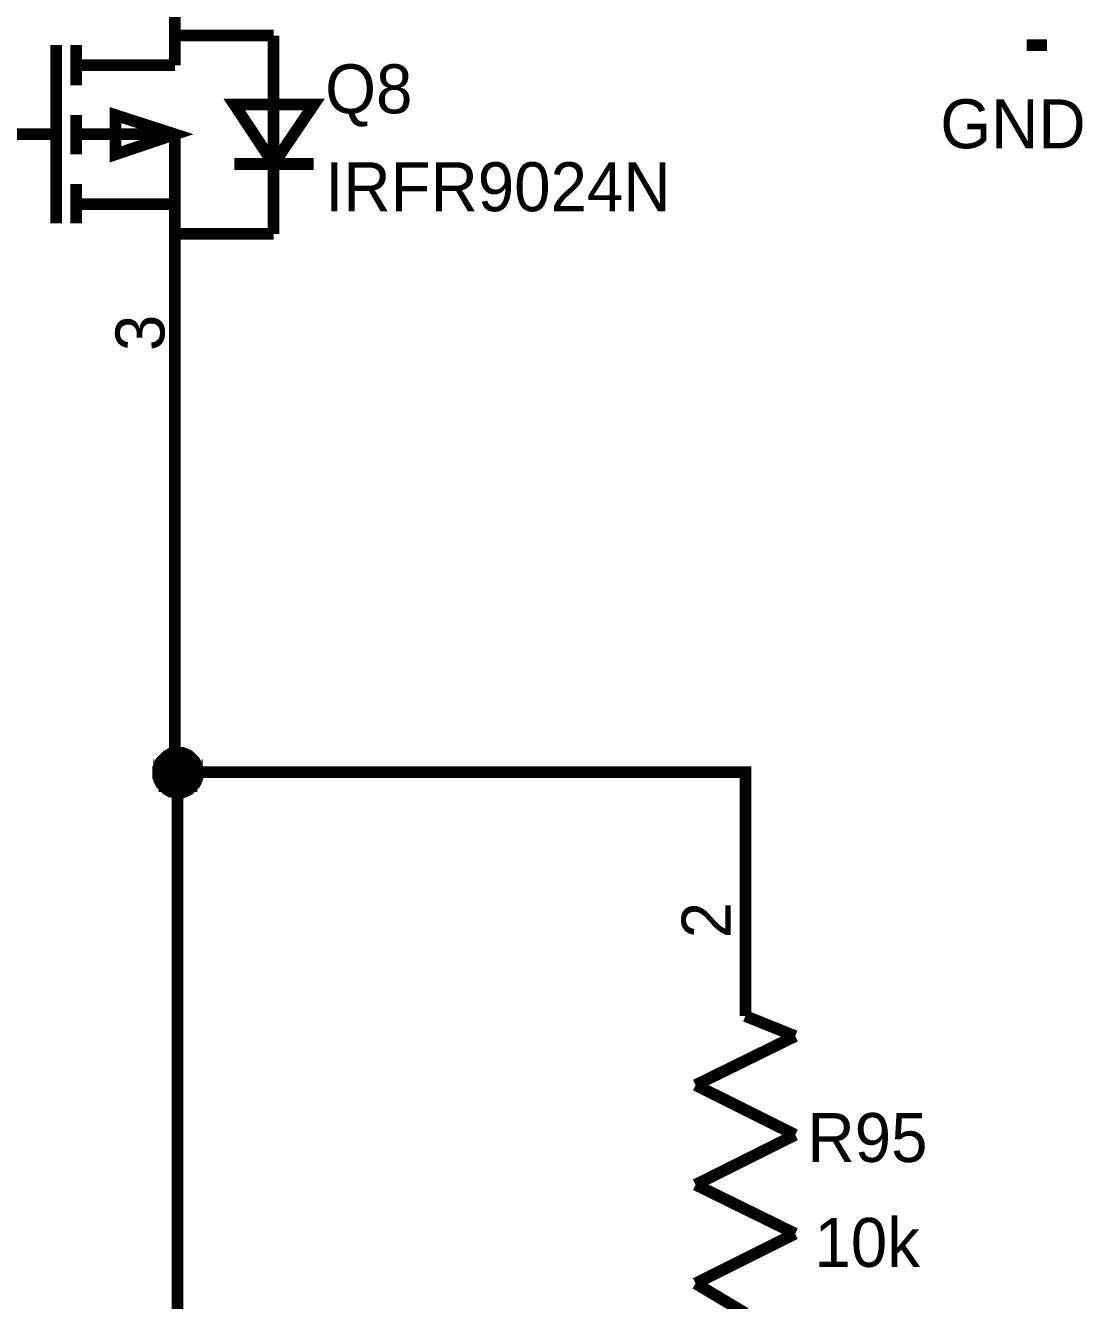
# Model space of a CAD drawing. Header units: millimetres. Extents: x 0 to 800, y 0 to 567.
# Drawn here: x 380.99 to 408.09, y 284.05 to 316.73 of the extents above; entities that cross this region are included whole.
import ezdxf

# ---------------------------------------------------------------- set-up
doc = ezdxf.new("R2010")
doc.units = ezdxf.units.MM
doc.layers.add('Sheet', color=255, linetype='Continuous')

msp = doc.modelspace()

# ---------------------------------------------------------------- linework, layer by layer
at = {"layer": 'Sheet'}
for points, const_width in [([(384.819, 316.472), (384.819, 321.557)], 0.3), ([(381.772, 316.226), (381.772, 311.656)], 0.3), ([(382.287, 316.226), (382.287, 315.195)], 0.3), ([(384.819, 315.711), (384.819, 316.472)], 0.3), ([(384.819, 316.472), (387.35, 316.472)], 0.3), ([(387.35, 311.388), (387.35, 316.472)], 0.3), ([(406.658, 316.226), (407.173, 316.226)], 0.3), ([(384.819, 315.711), (382.287, 315.711)], 0.3), ([(382.287, 313.426), (382.287, 314.434)], 0.3), ([(379.734, 313.941), (381.772, 313.941)], 0.3), ([(384.819, 313.941), (382.287, 313.941)], 0.3), ([(384.819, 313.941), (384.819, 311.388)], 0.3), ([(386.342, 313.18), (388.38, 313.18)], 0.3), ([(386.342, 313.18), (388.38, 313.18)], 0.3), ([(382.287, 311.656), (382.287, 312.664)], 0.3), ([(384.819, 312.149), (382.287, 312.149)], 0.3), ([(384.819, 311.388), (384.819, 306.303)], 0.3), ([(384.819, 311.388), (387.35, 311.388)], 0.3), ([(384.819, 306.303), (384.819, 297.59), (384.886, 297.59)], 0.3), ([(384.393, 297.59), (384.393, 297.612), (384.393, 297.635), (384.393, 297.657), (384.393, 297.68), (384.415, 297.702), (384.415, 297.724), (384.415, 297.769), (384.438, 297.769), (384.438, 297.792), (384.46, 297.814), (384.46, 297.836), (384.483, 297.859), (384.483, 297.881), (384.505, 297.904), (384.527, 297.926), (384.55, 297.948), (384.55, 297.948), (384.572, 297.971), (384.595, 297.993), (384.617, 297.993), (384.639, 298.016), (384.662, 298.016), (384.684, 298.038), (384.684, 298.038), (384.707, 298.06), (384.751, 298.06), (384.774, 298.06), (384.796, 298.083), (384.819, 298.083), (384.841, 298.083), (384.863, 298.083), (384.886, 298.083)], 0.3), ([(384.393, 297.59), (384.393, 297.612), (384.393, 297.635), (384.393, 297.657), (384.393, 297.68), (384.415, 297.702), (384.415, 297.724), (384.415, 297.769), (384.438, 297.769), (384.438, 297.792), (384.46, 297.814), (384.46, 297.836), (384.483, 297.859), (384.483, 297.881), (384.505, 297.904), (384.527, 297.926), (384.55, 297.948), (384.55, 297.948), (384.572, 297.971), (384.595, 297.993), (384.617, 297.993), (384.639, 298.016), (384.662, 298.016), (384.684, 298.038), (384.684, 298.038), (384.707, 298.06), (384.751, 298.06), (384.774, 298.06), (384.796, 298.083), (384.819, 298.083), (384.841, 298.083), (384.863, 298.083), (384.886, 298.083)], 0.3), ([(384.393, 297.59), (384.393, 297.612), (384.393, 297.635), (384.393, 297.657), (384.393, 297.68), (384.415, 297.702), (384.415, 297.724), (384.415, 297.769), (384.438, 297.769), (384.438, 297.792), (384.46, 297.814), (384.46, 297.836), (384.483, 297.859), (384.483, 297.881), (384.505, 297.904), (384.527, 297.926), (384.55, 297.948), (384.55, 297.948), (384.572, 297.971), (384.595, 297.993), (384.617, 297.993), (384.639, 298.016), (384.662, 298.016), (384.684, 298.038), (384.684, 298.038), (384.707, 298.06), (384.751, 298.06), (384.774, 298.06), (384.796, 298.083), (384.819, 298.083), (384.841, 298.083), (384.863, 298.083), (384.886, 298.083)], 0.3), ([(384.393, 297.59), (384.393, 297.612), (384.393, 297.635), (384.393, 297.657), (384.393, 297.68), (384.415, 297.702), (384.415, 297.724), (384.415, 297.769), (384.438, 297.769), (384.438, 297.792), (384.46, 297.814), (384.46, 297.836), (384.483, 297.859), (384.483, 297.881), (384.505, 297.904), (384.527, 297.926), (384.55, 297.948), (384.55, 297.948), (384.572, 297.971), (384.595, 297.993), (384.617, 297.993), (384.639, 298.016), (384.662, 298.016), (384.684, 298.038), (384.684, 298.038), (384.707, 298.06), (384.751, 298.06), (384.774, 298.06), (384.796, 298.083), (384.819, 298.083), (384.841, 298.083), (384.863, 298.083), (384.886, 298.083)], 0.3), ([(384.393, 297.59), (384.393, 297.612), (384.393, 297.635), (384.393, 297.657), (384.393, 297.68), (384.415, 297.702), (384.415, 297.724), (384.415, 297.769), (384.438, 297.769), (384.438, 297.792), (384.46, 297.814), (384.46, 297.836), (384.483, 297.859), (384.483, 297.881), (384.505, 297.904), (384.527, 297.926), (384.55, 297.948), (384.55, 297.948), (384.572, 297.971), (384.595, 297.993), (384.617, 297.993), (384.639, 298.016), (384.662, 298.016), (384.684, 298.038), (384.684, 298.038), (384.707, 298.06), (384.751, 298.06), (384.774, 298.06), (384.796, 298.083), (384.819, 298.083), (384.841, 298.083), (384.863, 298.083), (384.886, 298.083)], 0.0991), ([(384.393, 297.59), (384.393, 297.612), (384.393, 297.635), (384.393, 297.657), (384.393, 297.68), (384.415, 297.702), (384.415, 297.724), (384.415, 297.769), (384.438, 297.769), (384.438, 297.792), (384.46, 297.814), (384.46, 297.836), (384.483, 297.859), (384.483, 297.881), (384.505, 297.904), (384.527, 297.926), (384.55, 297.948), (384.55, 297.948), (384.572, 297.971), (384.595, 297.993), (384.617, 297.993), (384.639, 298.016), (384.662, 298.016), (384.684, 298.038), (384.684, 298.038), (384.707, 298.06), (384.751, 298.06), (384.774, 298.06), (384.796, 298.083), (384.819, 298.083), (384.841, 298.083), (384.863, 298.083), (384.886, 298.083)], 0.0991), ([(384.393, 297.59), (384.393, 297.612), (384.393, 297.635), (384.393, 297.657), (384.393, 297.68), (384.415, 297.702), (384.415, 297.724), (384.415, 297.769), (384.438, 297.769), (384.438, 297.792), (384.46, 297.814), (384.46, 297.836), (384.483, 297.859), (384.483, 297.881), (384.505, 297.904), (384.527, 297.926), (384.55, 297.948), (384.55, 297.948), (384.572, 297.971), (384.595, 297.993), (384.617, 297.993), (384.639, 298.016), (384.662, 298.016), (384.684, 298.038), (384.684, 298.038), (384.707, 298.06), (384.751, 298.06), (384.774, 298.06), (384.796, 298.083), (384.819, 298.083), (384.841, 298.083), (384.863, 298.083), (384.886, 298.083)], 0.0991), ([(384.393, 297.59), (384.393, 297.612), (384.393, 297.635), (384.393, 297.657), (384.393, 297.68), (384.415, 297.702), (384.415, 297.724), (384.415, 297.769), (384.438, 297.769), (384.438, 297.792), (384.46, 297.814), (384.46, 297.836), (384.483, 297.859), (384.483, 297.881), (384.505, 297.904), (384.527, 297.926), (384.55, 297.948), (384.55, 297.948), (384.572, 297.971), (384.595, 297.993), (384.617, 297.993), (384.639, 298.016), (384.662, 298.016), (384.684, 298.038), (384.684, 298.038), (384.707, 298.06), (384.751, 298.06), (384.774, 298.06), (384.796, 298.083), (384.819, 298.083), (384.841, 298.083), (384.863, 298.083), (384.886, 298.083)], 0.0991), ([(384.886, 298.083), (384.886, 298.083)], 0.3), ([(384.886, 298.083), (384.908, 298.083), (384.931, 298.083), (384.975, 298.083), (384.998, 298.083), (385.02, 298.06), (385.043, 298.06), (385.065, 298.06), (385.087, 298.038), (385.11, 298.038), (385.132, 298.016), (385.155, 298.016), (385.177, 297.993), (385.199, 297.993), (385.222, 297.971), (385.244, 297.948), (385.244, 297.948), (385.267, 297.926), (385.289, 297.904), (385.311, 297.881), (385.311, 297.859), (385.334, 297.836), (385.334, 297.814), (385.356, 297.792), (385.356, 297.769), (385.379, 297.769), (385.379, 297.724), (385.379, 297.702), (385.401, 297.68), (385.401, 297.657), (385.401, 297.635), (385.401, 297.612), (385.401, 297.59)], 0.3), ([(384.886, 298.083), (384.886, 298.083)], 0.3), ([(384.886, 298.083), (384.908, 298.083), (384.931, 298.083), (384.975, 298.083), (384.998, 298.083), (385.02, 298.06), (385.043, 298.06), (385.065, 298.06), (385.087, 298.038), (385.11, 298.038), (385.132, 298.016), (385.155, 298.016), (385.177, 297.993), (385.199, 297.993), (385.222, 297.971), (385.244, 297.948), (385.244, 297.948), (385.267, 297.926), (385.289, 297.904), (385.311, 297.881), (385.311, 297.859), (385.334, 297.836), (385.334, 297.814), (385.356, 297.792), (385.356, 297.769), (385.379, 297.769), (385.379, 297.724), (385.379, 297.702), (385.401, 297.68), (385.401, 297.657), (385.401, 297.635), (385.401, 297.612), (385.401, 297.59)], 0.3), ([(384.886, 298.083), (384.886, 298.083)], 0.3), ([(384.886, 298.083), (384.908, 298.083), (384.931, 298.083), (384.975, 298.083), (384.998, 298.083), (385.02, 298.06), (385.043, 298.06), (385.065, 298.06), (385.087, 298.038), (385.11, 298.038), (385.132, 298.016), (385.155, 298.016), (385.177, 297.993), (385.199, 297.993), (385.222, 297.971), (385.244, 297.948), (385.244, 297.948), (385.267, 297.926), (385.289, 297.904), (385.311, 297.881), (385.311, 297.859), (385.334, 297.836), (385.334, 297.814), (385.356, 297.792), (385.356, 297.769), (385.379, 297.769), (385.379, 297.724), (385.379, 297.702), (385.401, 297.68), (385.401, 297.657), (385.401, 297.635), (385.401, 297.612), (385.401, 297.59)], 0.3), ([(384.886, 298.083), (384.886, 298.083)], 0.3), ([(384.886, 298.083), (384.908, 298.083), (384.931, 298.083), (384.975, 298.083), (384.998, 298.083), (385.02, 298.06), (385.043, 298.06), (385.065, 298.06), (385.087, 298.038), (385.11, 298.038), (385.132, 298.016), (385.155, 298.016), (385.177, 297.993), (385.199, 297.993), (385.222, 297.971), (385.244, 297.948), (385.244, 297.948), (385.267, 297.926), (385.289, 297.904), (385.311, 297.881), (385.311, 297.859), (385.334, 297.836), (385.334, 297.814), (385.356, 297.792), (385.356, 297.769), (385.379, 297.769), (385.379, 297.724), (385.379, 297.702), (385.401, 297.68), (385.401, 297.657), (385.401, 297.635), (385.401, 297.612), (385.401, 297.59)], 0.3), ([(384.886, 298.083), (384.886, 298.083)], 0.0991), ([(384.886, 298.083), (384.908, 298.083), (384.931, 298.083), (384.975, 298.083), (384.998, 298.083), (385.02, 298.06), (385.043, 298.06), (385.065, 298.06), (385.087, 298.038), (385.11, 298.038), (385.132, 298.016), (385.155, 298.016), (385.177, 297.993), (385.199, 297.993), (385.222, 297.971), (385.244, 297.948), (385.244, 297.948), (385.267, 297.926), (385.289, 297.904), (385.311, 297.881), (385.311, 297.859), (385.334, 297.836), (385.334, 297.814), (385.356, 297.792), (385.356, 297.769), (385.379, 297.769), (385.379, 297.724), (385.379, 297.702), (385.401, 297.68), (385.401, 297.657), (385.401, 297.635), (385.401, 297.612), (385.401, 297.59)], 0.0991), ([(384.886, 298.083), (384.886, 298.083)], 0.0991), ([(384.886, 298.083), (384.908, 298.083), (384.931, 298.083), (384.975, 298.083), (384.998, 298.083), (385.02, 298.06), (385.043, 298.06), (385.065, 298.06), (385.087, 298.038), (385.11, 298.038), (385.132, 298.016), (385.155, 298.016), (385.177, 297.993), (385.199, 297.993), (385.222, 297.971), (385.244, 297.948), (385.244, 297.948), (385.267, 297.926), (385.289, 297.904), (385.311, 297.881), (385.311, 297.859), (385.334, 297.836), (385.334, 297.814), (385.356, 297.792), (385.356, 297.769), (385.379, 297.769), (385.379, 297.724), (385.379, 297.702), (385.401, 297.68), (385.401, 297.657), (385.401, 297.635), (385.401, 297.612), (385.401, 297.59)], 0.0991), ([(384.886, 298.083), (384.886, 298.083)], 0.0991), ([(384.886, 298.083), (384.908, 298.083), (384.931, 298.083), (384.975, 298.083), (384.998, 298.083), (385.02, 298.06), (385.043, 298.06), (385.065, 298.06), (385.087, 298.038), (385.11, 298.038), (385.132, 298.016), (385.155, 298.016), (385.177, 297.993), (385.199, 297.993), (385.222, 297.971), (385.244, 297.948), (385.244, 297.948), (385.267, 297.926), (385.289, 297.904), (385.311, 297.881), (385.311, 297.859), (385.334, 297.836), (385.334, 297.814), (385.356, 297.792), (385.356, 297.769), (385.379, 297.769), (385.379, 297.724), (385.379, 297.702), (385.401, 297.68), (385.401, 297.657), (385.401, 297.635), (385.401, 297.612), (385.401, 297.59)], 0.0991), ([(384.886, 298.083), (384.886, 298.083)], 0.0991), ([(384.886, 298.083), (384.908, 298.083), (384.931, 298.083), (384.975, 298.083), (384.998, 298.083), (385.02, 298.06), (385.043, 298.06), (385.065, 298.06), (385.087, 298.038), (385.11, 298.038), (385.132, 298.016), (385.155, 298.016), (385.177, 297.993), (385.199, 297.993), (385.222, 297.971), (385.244, 297.948), (385.244, 297.948), (385.267, 297.926), (385.289, 297.904), (385.311, 297.881), (385.311, 297.859), (385.334, 297.836), (385.334, 297.814), (385.356, 297.792), (385.356, 297.769), (385.379, 297.769), (385.379, 297.724), (385.379, 297.702), (385.401, 297.68), (385.401, 297.657), (385.401, 297.635), (385.401, 297.612), (385.401, 297.59)], 0.0991), ([(384.886, 297.075), (384.863, 297.075), (384.841, 297.075), (384.819, 297.075), (384.796, 297.075), (384.774, 297.097), (384.751, 297.097), (384.707, 297.097), (384.684, 297.12), (384.684, 297.12), (384.662, 297.142), (384.639, 297.142), (384.617, 297.164), (384.595, 297.164), (384.572, 297.187), (384.55, 297.209), (384.55, 297.232), (384.527, 297.232), (384.505, 297.254), (384.483, 297.276), (384.483, 297.299), (384.46, 297.321), (384.46, 297.344), (384.438, 297.366), (384.438, 297.388), (384.415, 297.411), (384.415, 297.433), (384.415, 297.456), (384.393, 297.478), (384.393, 297.5), (384.393, 297.545), (384.393, 297.568), (384.393, 297.59)], 0.3), ([(384.393, 297.59), (384.393, 297.59)], 0.3), ([(384.886, 297.075), (384.863, 297.075), (384.841, 297.075), (384.819, 297.075), (384.796, 297.075), (384.774, 297.097), (384.751, 297.097), (384.707, 297.097), (384.684, 297.12), (384.684, 297.12), (384.662, 297.142), (384.639, 297.142), (384.617, 297.164), (384.595, 297.164), (384.572, 297.187), (384.55, 297.209), (384.55, 297.232), (384.527, 297.232), (384.505, 297.254), (384.483, 297.276), (384.483, 297.299), (384.46, 297.321), (384.46, 297.344), (384.438, 297.366), (384.438, 297.388), (384.415, 297.411), (384.415, 297.433), (384.415, 297.456), (384.393, 297.478), (384.393, 297.5), (384.393, 297.545), (384.393, 297.568), (384.393, 297.59)], 0.3), ([(384.393, 297.59), (384.393, 297.59)], 0.3), ([(384.886, 297.075), (384.863, 297.075), (384.841, 297.075), (384.819, 297.075), (384.796, 297.075), (384.774, 297.097), (384.751, 297.097), (384.707, 297.097), (384.684, 297.12), (384.684, 297.12), (384.662, 297.142), (384.639, 297.142), (384.617, 297.164), (384.595, 297.164), (384.572, 297.187), (384.55, 297.209), (384.55, 297.232), (384.527, 297.232), (384.505, 297.254), (384.483, 297.276), (384.483, 297.299), (384.46, 297.321), (384.46, 297.344), (384.438, 297.366), (384.438, 297.388), (384.415, 297.411), (384.415, 297.433), (384.415, 297.456), (384.393, 297.478), (384.393, 297.5), (384.393, 297.545), (384.393, 297.568), (384.393, 297.59)], 0.3), ([(384.393, 297.59), (384.393, 297.59)], 0.3), ([(384.886, 297.075), (384.863, 297.075), (384.841, 297.075), (384.819, 297.075), (384.796, 297.075), (384.774, 297.097), (384.751, 297.097), (384.707, 297.097), (384.684, 297.12), (384.684, 297.12), (384.662, 297.142), (384.639, 297.142), (384.617, 297.164), (384.595, 297.164), (384.572, 297.187), (384.55, 297.209), (384.55, 297.232), (384.527, 297.232), (384.505, 297.254), (384.483, 297.276), (384.483, 297.299), (384.46, 297.321), (384.46, 297.344), (384.438, 297.366), (384.438, 297.388), (384.415, 297.411), (384.415, 297.433), (384.415, 297.456), (384.393, 297.478), (384.393, 297.5), (384.393, 297.545), (384.393, 297.568), (384.393, 297.59)], 0.3), ([(384.393, 297.59), (384.393, 297.59)], 0.3), ([(399.445, 296.425), (399.445, 297.59), (384.886, 297.59), (384.886, 284.375)], 0.3), ([(385.401, 297.59), (385.401, 297.568), (385.401, 297.545), (385.401, 297.5), (385.401, 297.478), (385.379, 297.456), (385.379, 297.433), (385.379, 297.411), (385.356, 297.388), (385.356, 297.366), (385.334, 297.344), (385.334, 297.321), (385.311, 297.299), (385.311, 297.276), (385.289, 297.254), (385.267, 297.232), (385.244, 297.232), (385.244, 297.209), (385.222, 297.187), (385.199, 297.164), (385.177, 297.164), (385.155, 297.142), (385.132, 297.142), (385.11, 297.12), (385.087, 297.12), (385.065, 297.097), (385.043, 297.097), (385.02, 297.097), (384.998, 297.075), (384.975, 297.075), (384.931, 297.075), (384.908, 297.075), (384.886, 297.075)], 0.3), ([(385.401, 297.59), (385.401, 297.568), (385.401, 297.545), (385.401, 297.5), (385.401, 297.478), (385.379, 297.456), (385.379, 297.433), (385.379, 297.411), (385.356, 297.388), (385.356, 297.366), (385.334, 297.344), (385.334, 297.321), (385.311, 297.299), (385.311, 297.276), (385.289, 297.254), (385.267, 297.232), (385.244, 297.232), (385.244, 297.209), (385.222, 297.187), (385.199, 297.164), (385.177, 297.164), (385.155, 297.142), (385.132, 297.142), (385.11, 297.12), (385.087, 297.12), (385.065, 297.097), (385.043, 297.097), (385.02, 297.097), (384.998, 297.075), (384.975, 297.075), (384.931, 297.075), (384.908, 297.075), (384.886, 297.075)], 0.3), ([(385.401, 297.59), (385.401, 297.568), (385.401, 297.545), (385.401, 297.5), (385.401, 297.478), (385.379, 297.456), (385.379, 297.433), (385.379, 297.411), (385.356, 297.388), (385.356, 297.366), (385.334, 297.344), (385.334, 297.321), (385.311, 297.299), (385.311, 297.276), (385.289, 297.254), (385.267, 297.232), (385.244, 297.232), (385.244, 297.209), (385.222, 297.187), (385.199, 297.164), (385.177, 297.164), (385.155, 297.142), (385.132, 297.142), (385.11, 297.12), (385.087, 297.12), (385.065, 297.097), (385.043, 297.097), (385.02, 297.097), (384.998, 297.075), (384.975, 297.075), (384.931, 297.075), (384.908, 297.075), (384.886, 297.075)], 0.3), ([(385.401, 297.59), (385.401, 297.568), (385.401, 297.545), (385.401, 297.5), (385.401, 297.478), (385.379, 297.456), (385.379, 297.433), (385.379, 297.411), (385.356, 297.388), (385.356, 297.366), (385.334, 297.344), (385.334, 297.321), (385.311, 297.299), (385.311, 297.276), (385.289, 297.254), (385.267, 297.232), (385.244, 297.232), (385.244, 297.209), (385.222, 297.187), (385.199, 297.164), (385.177, 297.164), (385.155, 297.142), (385.132, 297.142), (385.11, 297.12), (385.087, 297.12), (385.065, 297.097), (385.043, 297.097), (385.02, 297.097), (384.998, 297.075), (384.975, 297.075), (384.931, 297.075), (384.908, 297.075), (384.886, 297.075)], 0.3), ([(385.401, 297.59), (385.401, 297.59), (385.401, 297.59), (385.401, 297.59), (385.401, 297.59), (385.401, 297.59), (385.401, 297.59), (385.401, 297.59), (385.401, 297.59), (385.401, 297.59), (385.401, 297.59), (385.401, 297.59), (385.401, 297.59), (385.401, 297.59), (385.401, 297.59), (385.401, 297.59), (385.401, 297.59), (385.401, 297.59), (385.401, 297.59), (385.401, 297.59), (385.401, 297.59), (385.401, 297.59), (385.401, 297.59), (385.401, 297.59), (385.401, 297.59), (385.401, 297.59), (385.401, 297.59), (385.401, 297.59), (385.401, 297.59), (385.401, 297.59), (385.401, 297.59), (385.401, 297.59), (385.401, 297.59)], 0.3), ([(385.401, 297.59), (385.401, 297.59)], 0.3), ([(385.401, 297.59), (385.401, 297.59), (385.401, 297.59), (385.401, 297.59), (385.401, 297.59), (385.401, 297.59), (385.401, 297.59), (385.401, 297.59), (385.401, 297.59), (385.401, 297.59), (385.401, 297.59), (385.401, 297.59), (385.401, 297.59), (385.401, 297.59), (385.401, 297.59), (385.401, 297.59), (385.401, 297.59), (385.401, 297.59), (385.401, 297.59), (385.401, 297.59), (385.401, 297.59), (385.401, 297.59), (385.401, 297.59), (385.401, 297.59), (385.401, 297.59), (385.401, 297.59), (385.401, 297.59), (385.401, 297.59), (385.401, 297.59), (385.401, 297.59), (385.401, 297.59), (385.401, 297.59), (385.401, 297.59)], 0.3), ([(385.401, 297.59), (385.401, 297.59)], 0.3), ([(385.401, 297.59), (385.401, 297.59), (385.401, 297.59), (385.401, 297.59), (385.401, 297.59), (385.401, 297.59), (385.401, 297.59), (385.401, 297.59), (385.401, 297.59), (385.401, 297.59), (385.401, 297.59), (385.401, 297.59), (385.401, 297.59), (385.401, 297.59), (385.401, 297.59), (385.401, 297.59), (385.401, 297.59), (385.401, 297.59), (385.401, 297.59), (385.401, 297.59), (385.401, 297.59), (385.401, 297.59), (385.401, 297.59), (385.401, 297.59), (385.401, 297.59), (385.401, 297.59), (385.401, 297.59), (385.401, 297.59), (385.401, 297.59), (385.401, 297.59), (385.401, 297.59), (385.401, 297.59), (385.401, 297.59)], 0.3), ([(385.401, 297.59), (385.401, 297.59)], 0.3), ([(385.401, 297.59), (385.401, 297.59), (385.401, 297.59), (385.401, 297.59), (385.401, 297.59), (385.401, 297.59), (385.401, 297.59), (385.401, 297.59), (385.401, 297.59), (385.401, 297.59), (385.401, 297.59), (385.401, 297.59), (385.401, 297.59), (385.401, 297.59), (385.401, 297.59), (385.401, 297.59), (385.401, 297.59), (385.401, 297.59), (385.401, 297.59), (385.401, 297.59), (385.401, 297.59), (385.401, 297.59), (385.401, 297.59), (385.401, 297.59), (385.401, 297.59), (385.401, 297.59), (385.401, 297.59), (385.401, 297.59), (385.401, 297.59), (385.401, 297.59), (385.401, 297.59), (385.401, 297.59), (385.401, 297.59)], 0.3), ([(385.401, 297.59), (385.401, 297.59)], 0.3), ([(384.886, 297.075), (384.863, 297.075), (384.841, 297.075), (384.819, 297.075), (384.796, 297.075), (384.774, 297.097), (384.751, 297.097), (384.707, 297.097), (384.684, 297.12), (384.684, 297.12), (384.662, 297.142), (384.639, 297.142), (384.617, 297.164), (384.595, 297.164), (384.572, 297.187), (384.55, 297.209), (384.55, 297.232), (384.527, 297.232), (384.505, 297.254), (384.483, 297.276), (384.483, 297.299), (384.46, 297.321), (384.46, 297.344), (384.438, 297.366), (384.438, 297.388), (384.415, 297.411), (384.415, 297.433), (384.415, 297.456), (384.393, 297.478), (384.393, 297.5), (384.393, 297.545), (384.393, 297.568), (384.393, 297.59)], 0.0991), ([(384.393, 297.59), (384.393, 297.59)], 0.0991), ([(384.886, 297.075), (384.863, 297.075), (384.841, 297.075), (384.819, 297.075), (384.796, 297.075), (384.774, 297.097), (384.751, 297.097), (384.707, 297.097), (384.684, 297.12), (384.684, 297.12), (384.662, 297.142), (384.639, 297.142), (384.617, 297.164), (384.595, 297.164), (384.572, 297.187), (384.55, 297.209), (384.55, 297.232), (384.527, 297.232), (384.505, 297.254), (384.483, 297.276), (384.483, 297.299), (384.46, 297.321), (384.46, 297.344), (384.438, 297.366), (384.438, 297.388), (384.415, 297.411), (384.415, 297.433), (384.415, 297.456), (384.393, 297.478), (384.393, 297.5), (384.393, 297.545), (384.393, 297.568), (384.393, 297.59)], 0.0991), ([(384.393, 297.59), (384.393, 297.59)], 0.0991), ([(384.886, 297.075), (384.863, 297.075), (384.841, 297.075), (384.819, 297.075), (384.796, 297.075), (384.774, 297.097), (384.751, 297.097), (384.707, 297.097), (384.684, 297.12), (384.684, 297.12), (384.662, 297.142), (384.639, 297.142), (384.617, 297.164), (384.595, 297.164), (384.572, 297.187), (384.55, 297.209), (384.55, 297.232), (384.527, 297.232), (384.505, 297.254), (384.483, 297.276), (384.483, 297.299), (384.46, 297.321), (384.46, 297.344), (384.438, 297.366), (384.438, 297.388), (384.415, 297.411), (384.415, 297.433), (384.415, 297.456), (384.393, 297.478), (384.393, 297.5), (384.393, 297.545), (384.393, 297.568), (384.393, 297.59)], 0.0991), ([(384.393, 297.59), (384.393, 297.59)], 0.0991), ([(384.886, 297.075), (384.863, 297.075), (384.841, 297.075), (384.819, 297.075), (384.796, 297.075), (384.774, 297.097), (384.751, 297.097), (384.707, 297.097), (384.684, 297.12), (384.684, 297.12), (384.662, 297.142), (384.639, 297.142), (384.617, 297.164), (384.595, 297.164), (384.572, 297.187), (384.55, 297.209), (384.55, 297.232), (384.527, 297.232), (384.505, 297.254), (384.483, 297.276), (384.483, 297.299), (384.46, 297.321), (384.46, 297.344), (384.438, 297.366), (384.438, 297.388), (384.415, 297.411), (384.415, 297.433), (384.415, 297.456), (384.393, 297.478), (384.393, 297.5), (384.393, 297.545), (384.393, 297.568), (384.393, 297.59)], 0.0991), ([(384.393, 297.59), (384.393, 297.59)], 0.0991), ([(385.401, 297.59), (385.401, 297.568), (385.401, 297.545), (385.401, 297.5), (385.401, 297.478), (385.379, 297.456), (385.379, 297.433), (385.379, 297.411), (385.356, 297.388), (385.356, 297.366), (385.334, 297.344), (385.334, 297.321), (385.311, 297.299), (385.311, 297.276), (385.289, 297.254), (385.267, 297.232), (385.244, 297.232), (385.244, 297.209), (385.222, 297.187), (385.199, 297.164), (385.177, 297.164), (385.155, 297.142), (385.132, 297.142), (385.11, 297.12), (385.087, 297.12), (385.065, 297.097), (385.043, 297.097), (385.02, 297.097), (384.998, 297.075), (384.975, 297.075), (384.931, 297.075), (384.908, 297.075), (384.886, 297.075)], 0.0991), ([(385.401, 297.59), (385.401, 297.568), (385.401, 297.545), (385.401, 297.5), (385.401, 297.478), (385.379, 297.456), (385.379, 297.433), (385.379, 297.411), (385.356, 297.388), (385.356, 297.366), (385.334, 297.344), (385.334, 297.321), (385.311, 297.299), (385.311, 297.276), (385.289, 297.254), (385.267, 297.232), (385.244, 297.232), (385.244, 297.209), (385.222, 297.187), (385.199, 297.164), (385.177, 297.164), (385.155, 297.142), (385.132, 297.142), (385.11, 297.12), (385.087, 297.12), (385.065, 297.097), (385.043, 297.097), (385.02, 297.097), (384.998, 297.075), (384.975, 297.075), (384.931, 297.075), (384.908, 297.075), (384.886, 297.075)], 0.0991), ([(385.401, 297.59), (385.401, 297.568), (385.401, 297.545), (385.401, 297.5), (385.401, 297.478), (385.379, 297.456), (385.379, 297.433), (385.379, 297.411), (385.356, 297.388), (385.356, 297.366), (385.334, 297.344), (385.334, 297.321), (385.311, 297.299), (385.311, 297.276), (385.289, 297.254), (385.267, 297.232), (385.244, 297.232), (385.244, 297.209), (385.222, 297.187), (385.199, 297.164), (385.177, 297.164), (385.155, 297.142), (385.132, 297.142), (385.11, 297.12), (385.087, 297.12), (385.065, 297.097), (385.043, 297.097), (385.02, 297.097), (384.998, 297.075), (384.975, 297.075), (384.931, 297.075), (384.908, 297.075), (384.886, 297.075)], 0.0991), ([(385.401, 297.59), (385.401, 297.568), (385.401, 297.545), (385.401, 297.5), (385.401, 297.478), (385.379, 297.456), (385.379, 297.433), (385.379, 297.411), (385.356, 297.388), (385.356, 297.366), (385.334, 297.344), (385.334, 297.321), (385.311, 297.299), (385.311, 297.276), (385.289, 297.254), (385.267, 297.232), (385.244, 297.232), (385.244, 297.209), (385.222, 297.187), (385.199, 297.164), (385.177, 297.164), (385.155, 297.142), (385.132, 297.142), (385.11, 297.12), (385.087, 297.12), (385.065, 297.097), (385.043, 297.097), (385.02, 297.097), (384.998, 297.075), (384.975, 297.075), (384.931, 297.075), (384.908, 297.075), (384.886, 297.075)], 0.0991), ([(385.401, 297.59), (385.401, 297.59), (385.401, 297.59), (385.401, 297.59), (385.401, 297.59), (385.401, 297.59), (385.401, 297.59), (385.401, 297.59), (385.401, 297.59), (385.401, 297.59), (385.401, 297.59), (385.401, 297.59), (385.401, 297.59), (385.401, 297.59), (385.401, 297.59), (385.401, 297.59), (385.401, 297.59), (385.401, 297.59), (385.401, 297.59), (385.401, 297.59), (385.401, 297.59), (385.401, 297.59), (385.401, 297.59), (385.401, 297.59), (385.401, 297.59), (385.401, 297.59), (385.401, 297.59), (385.401, 297.59), (385.401, 297.59), (385.401, 297.59), (385.401, 297.59), (385.401, 297.59), (385.401, 297.59)], 0.0991), ([(385.401, 297.59), (385.401, 297.59)], 0.0991), ([(385.401, 297.59), (385.401, 297.59), (385.401, 297.59), (385.401, 297.59), (385.401, 297.59), (385.401, 297.59), (385.401, 297.59), (385.401, 297.59), (385.401, 297.59), (385.401, 297.59), (385.401, 297.59), (385.401, 297.59), (385.401, 297.59), (385.401, 297.59), (385.401, 297.59), (385.401, 297.59), (385.401, 297.59), (385.401, 297.59), (385.401, 297.59), (385.401, 297.59), (385.401, 297.59), (385.401, 297.59), (385.401, 297.59), (385.401, 297.59), (385.401, 297.59), (385.401, 297.59), (385.401, 297.59), (385.401, 297.59), (385.401, 297.59), (385.401, 297.59), (385.401, 297.59), (385.401, 297.59), (385.401, 297.59)], 0.0991), ([(385.401, 297.59), (385.401, 297.59)], 0.0991), ([(385.401, 297.59), (385.401, 297.59), (385.401, 297.59), (385.401, 297.59), (385.401, 297.59), (385.401, 297.59), (385.401, 297.59), (385.401, 297.59), (385.401, 297.59), (385.401, 297.59), (385.401, 297.59), (385.401, 297.59), (385.401, 297.59), (385.401, 297.59), (385.401, 297.59), (385.401, 297.59), (385.401, 297.59), (385.401, 297.59), (385.401, 297.59), (385.401, 297.59), (385.401, 297.59), (385.401, 297.59), (385.401, 297.59), (385.401, 297.59), (385.401, 297.59), (385.401, 297.59), (385.401, 297.59), (385.401, 297.59), (385.401, 297.59), (385.401, 297.59), (385.401, 297.59), (385.401, 297.59), (385.401, 297.59)], 0.0991), ([(385.401, 297.59), (385.401, 297.59)], 0.0991), ([(385.401, 297.59), (385.401, 297.59), (385.401, 297.59), (385.401, 297.59), (385.401, 297.59), (385.401, 297.59), (385.401, 297.59), (385.401, 297.59), (385.401, 297.59), (385.401, 297.59), (385.401, 297.59), (385.401, 297.59), (385.401, 297.59), (385.401, 297.59), (385.401, 297.59), (385.401, 297.59), (385.401, 297.59), (385.401, 297.59), (385.401, 297.59), (385.401, 297.59), (385.401, 297.59), (385.401, 297.59), (385.401, 297.59), (385.401, 297.59), (385.401, 297.59), (385.401, 297.59), (385.401, 297.59), (385.401, 297.59), (385.401, 297.59), (385.401, 297.59), (385.401, 297.59), (385.401, 297.59), (385.401, 297.59)], 0.0991), ([(385.401, 297.59), (385.401, 297.59)], 0.0991), ([(399.445, 291.341), (399.445, 296.425)], 0.3), ([(399.445, 291.341), (399.445, 292.102)], 0.3), ([(400.722, 290.826), (399.445, 291.341)], 0.3), ([(398.168, 289.571), (400.722, 290.826)], 0.3), ([(400.722, 288.295), (398.168, 289.571)], 0.3), ([(398.168, 287.018), (400.722, 288.295)], 0.3), ([(400.722, 285.763), (398.168, 287.018)], 0.3), ([(398.168, 284.487), (400.722, 285.763)], 0.3), ([(384.886, 281.844), (384.886, 284.375)], 0.3), ([(399.445, 283.725), (398.168, 284.487)], 0.3)]:
    msp.add_lwpolyline(points, dxfattribs=dict(at, const_width=const_width))
for points, const_width in [([(387.35, 313.18), (386.342, 314.703), (388.38, 314.703), (387.35, 313.18), (387.35, 313.18)], 0.3), ([(384.819, 313.941), (383.295, 313.426), (383.295, 314.434), (384.819, 313.941)], 0.3), ([(384.819, 313.941), (383.295, 313.426), (383.295, 314.434), (384.819, 313.941)], 0.0991)]:
    msp.add_lwpolyline(points, close=True, dxfattribs=dict(at, const_width=const_width))
at = {"layer": 'Sheet', "const_width": 0.508}
msp.add_lwpolyline([(384.629, 297.591, 1), (385.137, 297.591, 1)], format="xyb", close=True, dxfattribs=at)

# ---------------------------------------------------------------- texts
at = {"layer": 'Sheet'}
for s, p in [('Q8', (388.671, 314.479)), ('GND', (404.44, 313.583)), ('IRFR9024N', (388.671, 311.97)), ('R95', (401.036, 287.6)), ('10k', (401.215, 284.912))]:
    msp.add_text(s, height=1.2543, dxfattribs=at).set_placement(p)
for s, p in [('3', (384.55, 308.386)), ('2', (399.064, 293.334))]:
    msp.add_text(s, height=1.254, rotation=90, dxfattribs=at).set_placement(p)

doc.saveas('drawing.dxf')
